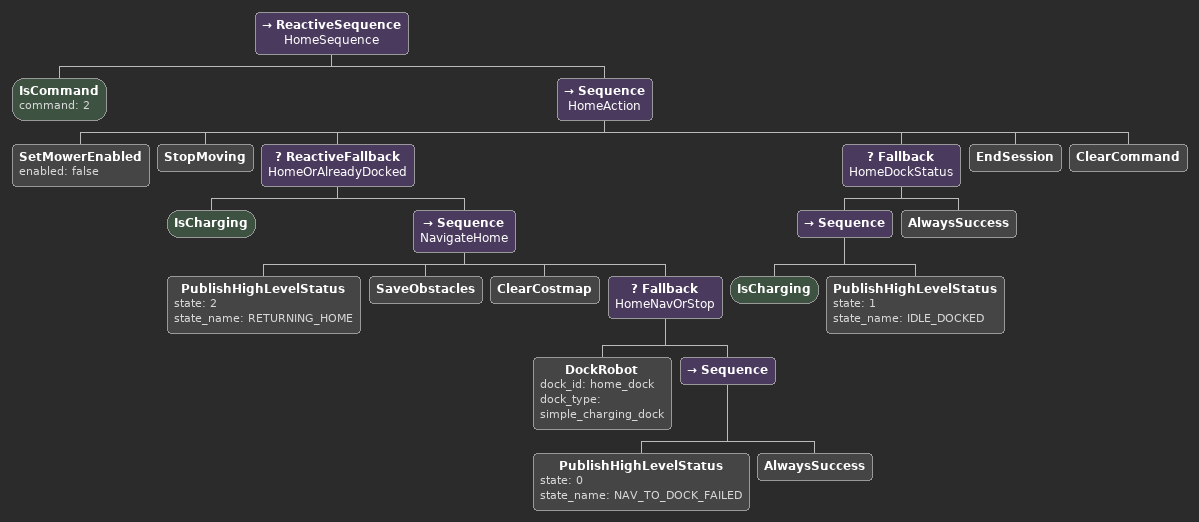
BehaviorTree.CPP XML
<ReactiveSequence name="HomeSequence">
  <IsCommand command="2"/>
  <Sequence name="HomeAction">
    <SetMowerEnabled enabled="false"/>
    <StopMoving/>
    <ReactiveFallback name="HomeOrAlreadyDocked">
      <IsCharging/>
      <Sequence name="NavigateHome">
        <PublishHighLevelStatus state="2" state_name="RETURNING_HOME"/>
        <SaveObstacles/>
        <!-- Wipe stale obstacle cells so the nav-to-staging dock
             approach isn't walled off (see MowingCompleteSequence). -->
        <ClearCostmap/>
        <Fallback name="HomeNavOrStop">
          <DockRobot dock_id="home_dock" dock_type="simple_charging_dock"/>
          <Sequence>
            <PublishHighLevelStatus state="0" state_name="NAV_TO_DOCK_FAILED"/>
            <AlwaysSuccess/>
          </Sequence>
        </Fallback>
      </Sequence>
    </ReactiveFallback>
    <Fallback name="HomeDockStatus">
      <Sequence>
        <IsCharging/>
        <PublishHighLevelStatus state="1" state_name="IDLE_DOCKED"/>
      </Sequence>
      <AlwaysSuccess/>
    </Fallback>
    <EndSession/>
    <ClearCommand/>
  </Sequence>
</ReactiveSequence>
